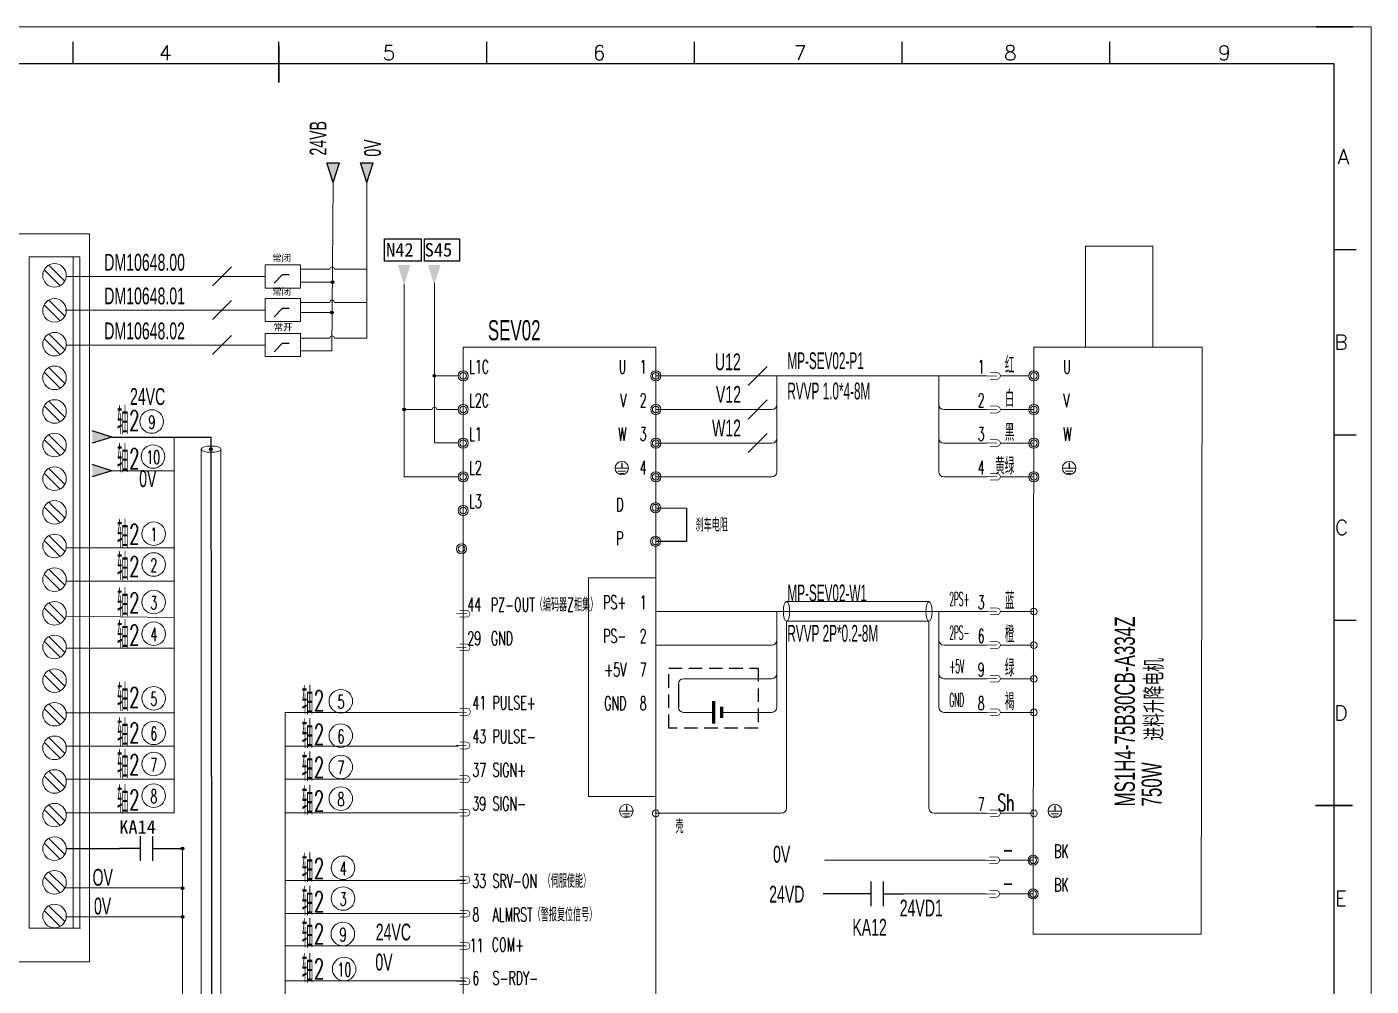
# Model space of a CAD drawing. Header units: millimetres. Extents: x 17734 to 28845, y 9358 to 11073.
# Drawn here: x 23459.4 to 23659.2, y 10172.4 to 10315 of the extents above; entities that cross this region are included whole.
import ezdxf
from ezdxf.enums import TextEntityAlignment as Align
from ezdxf.lldxf.tags import DXFTag

# ---------------------------------------------------------------- set-up
doc = ezdxf.new("R2010")
doc.units = ezdxf.units.MM
doc.linetypes.add('DASHED', pattern=[0.75, 0.5, -0.25])
doc.layers.add('1', color=3, linetype='Continuous', lineweight=20)
doc.layers.add('Dimension', color=3, linetype='Continuous', lineweight=13)
for name, color, linetype in [('AE_BOR', 1, 'Continuous'), ('MISC', 2, 'Continuous'), ('SYMS', 7, 'Continuous')]:
    doc.layers.add(name, color=color, linetype=linetype)
doc.styles.add('WD', font='romans.shx', dxfattribs={"bigfont": 'gbcbig.shx'})
doc.styles.add('样式 0', font='')
doc.styles.add('样式 8', font='arial.ttf')
doc.styles.get('样式 0').set_extended_font_data('KaiTi_GB2312')
tags = doc.linetypes.add('ACAD_ISO02W100', pattern=[15, 12, -3]).pattern_tags.tags
tags[6:7] = [DXFTag(74, 4), DXFTag(75, 0), DXFTag(340, '0'), DXFTag(46, 1.0), DXFTag(50, 0.0), DXFTag(44, 0.0), DXFTag(45, 0.0)]
tags[4:5] = [DXFTag(74, 4), DXFTag(75, 0), DXFTag(340, '0'), DXFTag(46, 1.0), DXFTag(50, 0.0), DXFTag(44, 0.0), DXFTag(45, 0.0)]

# ---------------------------------------------------------------- blocks, each defined once
blk = doc.blocks.new('电控横A4')
for p, q in [((292, -5), (5, -5)), ((292, -205), (292, -5))]:
    blk.add_line(p, q)
at = {"layer": 'AE_BOR', "color": 1, "lineweight": 15}
for p, q in [((0, 0), (297, 0)), ((297, 0), (297, -210))]:
    blk.add_line(p, q, dxfattribs=at)
at = {"layer": 'AE_BOR', "lineweight": 30}
blk.add_line((294.53, 0), (289.53, 0), dxfattribs=at)
at = {"layer": 'AE_BOR'}
for p, q in [((122.03, -5), (122.03, -2)), ((149.78, -5), (149.78, -2)), ((177.78, -5), (177.78, -2)), ((205.78, -5), (205.78, -2)), ((233.78, -5), (233.78, -2)), ((261.78, -5), (261.78, -2)), ((292, -30), (295, -30)), ((292, -55), (295, -55)), ((292, -80), (295, -80))]:
    blk.add_line(p, q, dxfattribs=at)
at = {"layer": 'AE_BOR', "color": 2, "lineweight": 30}
for p, q in [((149.78, -7.5), (149.78, -2.5)), ((289.5, -105), (294.5, -105))]:
    blk.add_line(p, q, dxfattribs=at)
at = {"layer": 'AE_BOR', "style": 'WD'}
for s, p in [('4', (134.45, -4.5)), ('5', (164.59, -4.5)), ('6', (192.94, -4.5)), ('7', (220.04, -4.5)), ('8', (248.37, -4.5)), ('9', (277.23, -4.5))]:
    blk.add_text(s, height=2, dxfattribs=at).set_placement(p, align=Align.CENTER)
for s, p in [('A', (294.03, -17.5)), ('B', (293.84, -42.5)), ('C', (293.93, -67.5)), ('D', (293.84, -92.5)), ('E', (293.74, -117.5))]:
    blk.add_text(s, height=2, dxfattribs=at).set_placement(p, align=Align.MIDDLE_RIGHT)
blk = doc.blocks.new('WDDOT')
blk.add_hatch(color=256).paths.add_polyline_path([(0.5, 0, 1), (-0.5, 0, 1)])
blk.add_circle((0, 0), 0.5)
blk = doc.blocks.new('常开触点')
at = {"linetype": 'ByBlock'}
for p, q in [((-1853.82, -781.77), (-1855.88, -781.77)), ((-1853.82, -782.99), (-1853.82, -780.56)), ((-1852.6, -782.99), (-1852.6, -780.56)), ((-1852.6, -781.77), (-1850.55, -781.77))]:
    blk.add_line(p, q, dxfattribs=at)

msp = doc.modelspace()

# ---------------------------------------------------------------- hatches: boundary and pattern name
for points in [[(23503.958, 10294.796), (23504.894, 10291.877), (23505.829, 10294.796)], [(23508.958, 10294.796), (23509.894, 10291.877), (23510.829, 10294.796)], [(23514.504, 10279.587), (23515.439, 10276.669), (23516.375, 10279.587)], [(23518.981, 10279.587), (23519.917, 10276.669), (23520.852, 10279.587)], [(23505.006, 10277.062, 1), (23504.612, 10277.062, 1)], [(23504.919, 10272.53, 1), (23504.526, 10272.53, 1)], [(23520.133, 10263.121, 1), (23519.74, 10263.121, 1)], [(23515.647, 10258.119, 1), (23515.253, 10258.119, 1)], [(23472.025, 10254.034), (23469.107, 10253.099), (23469.107, 10254.969)], [(23486.926, 10252.219, 1), (23486.533, 10252.219, 1)], [(23469.107, 10248.099), (23469.107, 10249.969), (23472.025, 10249.034)], [(23482.699, 10192.859, 1), (23482.306, 10192.859, 1)], [(23482.715, 10186.978, 1), (23482.322, 10186.978, 1)], [(23482.704, 10182.717, 1), (23482.311, 10182.717, 1)]]:
    msp.add_hatch(color=256).paths.add_polyline_path(points)

# ---------------------------------------------------------------- linework, layer by layer
for p, q in [((23503.958, 10294.796), (23505.829, 10294.796)), ((23504.894, 10291.877), (23503.958, 10294.796)), ((23504.894, 10291.877), (23505.829, 10294.796)), ((23508.958, 10294.796), (23510.829, 10294.796)), ((23509.894, 10291.877), (23508.958, 10294.796)), ((23509.894, 10291.877), (23510.829, 10294.796)), ((23472.025, 10254.034), (23469.107, 10254.969)), ((23472.025, 10254.034), (23469.107, 10253.099)), ((23472.025, 10249.034), (23469.107, 10249.969)), ((23472.025, 10249.034), (23469.107, 10248.099)), ((23547.791, 10250.206), (23547.791, 10249.416)), ((23614.281, 10250.206), (23614.281, 10249.416)), ((23552.844, 10243.528), (23557.429, 10243.458)), ((23557.429, 10243.458), (23557.429, 10238.528)), ((23557.429, 10238.528), (23552.844, 10238.528)), ((23556.222, 10217.359), (23556.222, 10213.859)), ((23548.476, 10199.241), (23548.476, 10198.451)), ((23612.157, 10199.241), (23612.157, 10198.451)), ((23465.238, 10192.884), (23473.256, 10192.884)), ((23481.161, 10192.884), (23482.527, 10192.884)), ((23581.759, 10186.129), (23577.742, 10186.129))]:
    msp.add_line(p, q)
at = {"lineweight": 0}
for p, q in [((23504.697, 10266.846), (23504.894, 10291.877)), ((23509.894, 10268.741), (23509.894, 10291.877)), ((23459.707, 10181.047), (23459.707, 10280.801)), ((23467.271, 10280.801), (23459.707, 10280.801)), ((23466.271, 10181.047), (23466.271, 10280.801)), ((23467.271, 10181.047), (23467.271, 10280.8)), ((23500.067, 10278.996), (23504.403, 10278.996)), ((23505.075, 10278.996), (23509.894, 10278.996)), ((23465.258, 10277.909), (23494.811, 10277.909)), ((23500.067, 10277.049), (23504.894, 10277.049)), ((23465.092, 10272.909), (23494.811, 10272.909)), ((23500.067, 10274.044), (23504.403, 10274.044)), ((23505.075, 10274.044), (23509.894, 10274.044)), ((23500.067, 10272.53), (23504.73, 10272.53)), ((23500.067, 10268.741), (23504.403, 10268.741)), ((23505.075, 10268.741), (23509.894, 10268.741)), ((23465.258, 10267.706), (23494.811, 10267.706)), ((23500.067, 10266.846), (23504.73, 10266.846)), ((23552.844, 10263.125), (23602.041, 10263.125)), ((23570.859, 10248.875), (23570.859, 10263.125)), ((23594.908, 10248.875), (23594.908, 10263.125)), ((23604.041, 10263.125), (23608.283, 10263.125)), ((23552.844, 10258.125), (23570.109, 10258.125)), ((23602.041, 10258.125), (23595.658, 10258.125)), ((23609.033, 10258.125), (23604.041, 10258.125)), ((23552.844, 10253.125), (23570.109, 10253.125)), ((23602.041, 10253.125), (23595.658, 10253.125)), ((23609.033, 10253.121), (23604.041, 10253.121)), ((23472.025, 10249.034), (23481.274, 10249.034)), ((23546.897, 10249.409), (23548.685, 10249.409)), ((23547.229, 10248.981), (23548.353, 10248.981)), ((23547.514, 10248.634), (23548.088, 10248.634)), ((23613.387, 10249.409), (23615.175, 10249.409)), ((23613.719, 10248.981), (23614.843, 10248.981)), ((23614.005, 10248.634), (23614.578, 10248.634)), ((23552.844, 10248.125), (23570.109, 10248.125)), ((23602.041, 10248.125), (23595.658, 10248.125)), ((23609.033, 10248.117), (23604.041, 10248.117)), ((23572.288, 10229.573), (23593.449, 10229.574)), ((23602.041, 10228.109), (23552.844, 10228.109)), ((23570.859, 10213.859), (23570.859, 10228.109)), ((23572.268, 10226.644), (23572.268, 10198.851)), ((23572.268, 10226.644), (23593.449, 10226.644)), ((23593.449, 10226.644), (23593.449, 10198.859)), ((23594.908, 10213.859), (23594.908, 10228.109)), ((23609.033, 10228.105), (23604.041, 10228.105)), ((23552.844, 10223.109), (23570.109, 10223.109)), ((23602.041, 10223.109), (23595.658, 10223.109)), ((23609.033, 10223.101), (23604.041, 10223.101)), ((23556.972, 10218.109), (23570.109, 10218.109)), ((23602.041, 10218.109), (23595.658, 10218.109)), ((23609.033, 10218.101), (23604.041, 10218.101)), ((23561.449, 10213.109), (23556.972, 10213.109)), ((23562.645, 10213.109), (23570.109, 10213.109)), ((23602.041, 10213.109), (23595.658, 10213.109)), ((23609.033, 10213.101), (23604.041, 10213.101)), ((23547.582, 10198.444), (23549.37, 10198.444)), ((23547.914, 10198.015), (23549.038, 10198.015)), ((23548.199, 10197.669), (23548.773, 10197.669)), ((23552.844, 10198.101), (23571.518, 10198.101)), ((23602.041, 10198.109), (23594.199, 10198.109)), ((23609.033, 10198.101), (23604.041, 10198.101)), ((23611.263, 10198.444), (23613.052, 10198.444)), ((23611.595, 10198.015), (23612.719, 10198.015)), ((23611.881, 10197.669), (23612.454, 10197.669)), ((23601.924, 10191.129), (23577.905, 10191.129)), ((23608.916, 10191.125), (23603.924, 10191.125)), ((23601.924, 10186.129), (23589.751, 10186.129)), ((23608.916, 10186.121), (23603.924, 10186.121)), ((23467.363, 10181.047), (23459.707, 10181.047))]:
    msp.add_line(p, q, dxfattribs=at)
at = {"linetype": 'ACAD_ISO02W100'}
for p, q in [((23497.333, 10278.144), (23496.142, 10276.915)), ((23498.34, 10278.141), (23497.333, 10278.144)), ((23497.333, 10273.144), (23496.142, 10271.915)), ((23498.34, 10273.141), (23497.333, 10273.144)), ((23497.333, 10267.941), (23496.142, 10266.712)), ((23498.34, 10267.939), (23497.333, 10267.941))]:
    msp.add_line(p, q, dxfattribs=at)
at = {"color": 0, "lineweight": -3}
msp.add_line((23472.025, 10254.004), (23485.292, 10254.004), dxfattribs=at)
at = {"color": 0, "linetype": 'Continuous', "lineweight": 13}
for p, q in [((23481.274, 10198.157), (23481.274, 10254.004)), ((23497.75, 10213.063), (23497.75, 10153.073))]:
    msp.add_line(p, q, dxfattribs=at)
at = {"color": 2, "lineweight": 0}
for p, q in [((23485.308, 10148.288), (23485.292, 10252.219)), ((23488.222, 10154.11), (23488.222, 10252.241))]:
    msp.add_line(p, q, dxfattribs=at)
at = {"color": 1, "lineweight": -2}
for points in [[(23512.54, 10283.503), (23517.957, 10283.503), (23517.957, 10280.161), (23512.54, 10280.161)], [(23518.455, 10283.503), (23523.681, 10283.503), (23523.681, 10280.161), (23518.455, 10280.161)]]:
    msp.add_lwpolyline(points, close=True, dxfattribs=at)
at = {"lineweight": 0}
for points in [[(23616.714, 10282.408), (23626.714, 10282.408), (23626.714, 10267.408), (23616.714, 10267.408)], [(23494.811, 10276.183), (23494.811, 10279.635), (23500.067, 10279.635), (23500.067, 10276.183)], [(23494.811, 10271.183), (23494.811, 10274.635), (23500.067, 10274.635), (23500.067, 10271.183)], [(23494.811, 10265.98), (23494.811, 10269.433), (23500.067, 10269.433), (23500.067, 10265.98)], [(23609.033, 10267.408), (23634.033, 10267.408), (23633.916, 10180.157), (23608.916, 10180.157)], [(23552.844, 10233.109), (23542.844, 10233.109), (23542.844, 10200.609), (23552.844, 10200.609)]]:
    msp.add_lwpolyline(points, close=True, dxfattribs=at)
for points in [[(23461.949, 10278.892), (23464.321, 10276.52)], [(23465.028, 10277.227), (23462.657, 10279.599)], [(23461.949, 10273.686), (23464.321, 10271.314)], [(23465.028, 10272.021), (23462.657, 10274.393)], [(23461.949, 10268.666), (23464.321, 10266.294)], [(23465.028, 10267.001), (23462.657, 10269.373)], [(23524.216, 10139.32), (23524.216, 10267.408), (23552.844, 10267.408), (23552.844, 10139.32)], [(23461.949, 10263.666), (23464.321, 10261.294)], [(23465.028, 10262.001), (23462.657, 10264.373)], [(23461.949, 10258.666), (23464.321, 10256.294)], [(23465.028, 10257.001), (23462.657, 10259.373)], [(23461.949, 10253.666), (23464.321, 10251.294)], [(23465.028, 10252.001), (23462.657, 10254.373)], [(23461.949, 10248.666), (23464.321, 10246.294)], [(23465.028, 10247.001), (23462.657, 10249.373)], [(23461.949, 10243.666), (23464.321, 10241.294)], [(23465.028, 10242.001), (23462.657, 10244.373)], [(23461.949, 10238.666), (23464.321, 10236.294)], [(23465.028, 10237.001), (23462.657, 10239.373)], [(23461.949, 10233.666), (23464.321, 10231.294)], [(23465.028, 10232.001), (23462.657, 10234.373)], [(23461.949, 10228.666), (23464.321, 10226.294)], [(23465.028, 10227.001), (23462.657, 10229.373)], [(23461.949, 10223.666), (23464.321, 10221.294)], [(23465.028, 10222.001), (23462.657, 10224.373)], [(23461.949, 10218.666), (23464.321, 10216.294)], [(23465.028, 10217.001), (23462.657, 10219.373)], [(23461.949, 10213.666), (23464.321, 10211.294)], [(23465.028, 10212.001), (23462.657, 10214.373)], [(23461.949, 10208.666), (23464.321, 10206.294)], [(23465.028, 10207.001), (23462.657, 10209.373)], [(23461.949, 10203.666), (23464.321, 10201.294)], [(23465.028, 10202.001), (23462.657, 10204.373)], [(23461.949, 10198.666), (23464.321, 10196.294)], [(23465.028, 10197.001), (23462.657, 10199.373)], [(23461.949, 10193.666), (23464.321, 10191.294)], [(23465.028, 10192.001), (23462.657, 10194.373)], [(23461.949, 10188.666), (23464.321, 10186.294)], [(23465.028, 10187.001), (23462.657, 10189.373)], [(23461.949, 10183.666), (23464.321, 10181.294)], [(23465.028, 10182.001), (23462.657, 10184.373)]]:
    msp.add_lwpolyline(points, dxfattribs=at)
at = {"color": 3, "lineweight": 0, "const_width": 0.1, "flags": 128}
for points in [[(23603.541, 10263.125), (23602.041, 10263.125)], [(23603.541, 10258.125), (23602.041, 10258.125)], [(23603.541, 10253.125), (23602.041, 10253.125)], [(23603.541, 10248.125), (23602.041, 10248.125)], [(23524.716, 10227.759), (23523.216, 10227.759)], [(23603.541, 10228.109), (23602.041, 10228.109)], [(23524.716, 10222.759), (23523.216, 10222.759)], [(23603.541, 10223.109), (23602.041, 10223.109)], [(23603.541, 10218.109), (23602.041, 10218.109)], [(23524.716, 10213.079), (23523.216, 10213.079)], [(23603.541, 10213.109), (23602.041, 10213.109)], [(23524.716, 10208.184), (23523.216, 10208.184)], [(23524.716, 10203.184), (23523.216, 10203.184)], [(23524.716, 10198.184), (23523.216, 10198.184)], [(23603.541, 10198.109), (23602.041, 10198.109)], [(23603.424, 10191.129), (23601.924, 10191.129)], [(23524.716, 10188.184), (23523.216, 10188.184)], [(23603.424, 10186.129), (23601.924, 10186.129)], [(23524.716, 10183.18), (23523.216, 10183.18)], [(23524.716, 10178.385), (23523.216, 10178.385)], [(23524.716, 10173.117), (23523.216, 10173.117)]]:
    msp.add_lwpolyline(points, dxfattribs=at)
for points in [[(23602.541, 10263.625), (23603.541, 10263.625, -1), (23603.541, 10262.625), (23602.541, 10262.625)], [(23602.541, 10258.625), (23603.541, 10258.625, -1), (23603.541, 10257.625), (23602.541, 10257.625)], [(23602.541, 10253.625), (23603.541, 10253.625, -1), (23603.541, 10252.625), (23602.541, 10252.625)], [(23602.541, 10248.625), (23603.541, 10248.625, -1), (23603.541, 10247.625), (23602.541, 10247.625)], [(23602.541, 10228.609), (23603.541, 10228.609, -1), (23603.541, 10227.609), (23602.541, 10227.609)], [(23523.716, 10228.259), (23524.716, 10228.259, -1), (23524.716, 10227.259), (23523.716, 10227.259)], [(23523.716, 10223.259), (23524.716, 10223.259, -1), (23524.716, 10222.259), (23523.716, 10222.259)], [(23602.541, 10223.609), (23603.541, 10223.609, -1), (23603.541, 10222.609), (23602.541, 10222.609)], [(23602.541, 10218.609), (23603.541, 10218.609, -1), (23603.541, 10217.609), (23602.541, 10217.609)], [(23523.716, 10213.684), (23524.716, 10213.684, -1.1555316), (23524.716, 10212.684), (23523.716, 10212.684)], [(23602.541, 10213.609), (23603.541, 10213.609, -1), (23603.541, 10212.609), (23602.541, 10212.609)], [(23523.716, 10208.684), (23524.716, 10208.684, -1), (23524.716, 10207.684), (23523.716, 10207.684)], [(23523.716, 10203.684), (23524.716, 10203.684, -1), (23524.716, 10202.684), (23523.716, 10202.684)], [(23523.716, 10198.684), (23524.716, 10198.684, -1), (23524.716, 10197.684), (23523.716, 10197.684)], [(23602.541, 10198.609), (23603.541, 10198.609, -1), (23603.541, 10197.609), (23602.541, 10197.609)], [(23602.424, 10191.629), (23603.424, 10191.629, -1), (23603.424, 10190.629), (23602.424, 10190.629)], [(23523.716, 10188.684), (23524.716, 10188.684, -1), (23524.716, 10187.684), (23523.716, 10187.684)], [(23602.424, 10186.629), (23603.424, 10186.629, -1), (23603.424, 10185.629), (23602.424, 10185.629)], [(23523.716, 10183.68), (23524.716, 10183.68, -1), (23524.716, 10182.68), (23523.716, 10182.68)], [(23523.716, 10178.885), (23524.716, 10178.885, -1), (23524.716, 10177.885), (23523.716, 10177.885)], [(23523.716, 10173.617), (23524.716, 10173.617, -1), (23524.716, 10172.617), (23523.716, 10172.617)]]:
    msp.add_lwpolyline(points, format="xyb", dxfattribs=at)
at = {"color": 0, "lineweight": -3}
msp.add_lwpolyline([(23481.274, 10254.004), (23486.716, 10254.004), (23486.845, 10153.073)], dxfattribs=at)
at = {"color": 6, "linetype": 'DASHED', "ltscale": 4}
msp.add_lwpolyline([(23554.762, 10219.671), (23568.048, 10219.671), (23568.048, 10210.772), (23554.762, 10210.772)], close=True, dxfattribs=at)
at = {"color": 3}
for points in [[(23561.449, 10214.807, 0.5, 0.5, 0), (23561.449, 10211.411, 2, 2, 0)], [(23562.645, 10213.958, 0.5, 0.5, 0), (23562.645, 10212.26, 2, 2, 0)]]:
    msp.add_lwpolyline(points, format="xyseb", dxfattribs=at)
at = {"lineweight": 0}
for centre, radius in [((23463.489, 10278.059), 1.75), ((23463.489, 10272.853), 1.75), ((23463.489, 10267.834), 1.75), ((23463.489, 10262.834), 1.75), ((23524.216, 10263.125), 0.75), ((23524.216, 10263.125), 0.5), ((23552.844, 10263.125), 0.75), ((23552.844, 10263.125), 0.5), ((23609.033, 10263.125), 0.75), ((23609.033, 10263.125), 0.5), ((23463.489, 10257.834), 1.75), ((23524.216, 10258.125), 0.75), ((23524.216, 10258.125), 0.5), ((23552.844, 10258.125), 0.75), ((23552.844, 10258.125), 0.5), ((23609.033, 10258.125), 0.75), ((23609.033, 10258.125), 0.5), ((23477.937, 10256.338), 1.75), ((23463.489, 10252.834), 1.75), ((23478.134, 10251.132), 1.75), ((23524.216, 10253.121), 0.75), ((23524.216, 10253.121), 0.5), ((23552.844, 10253.125), 0.75), ((23552.844, 10253.125), 0.5), ((23609.033, 10253.121), 0.75), ((23609.033, 10253.121), 0.5), ((23463.489, 10247.834), 1.75), ((23524.216, 10248.121), 0.75), ((23524.216, 10248.121), 0.5), ((23547.791, 10249.416), 1), ((23552.844, 10248.125), 0.75), ((23552.844, 10248.125), 0.5), ((23609.033, 10248.117), 0.75), ((23609.033, 10248.117), 0.5), ((23614.281, 10249.416), 1), ((23463.489, 10242.834), 1.75), ((23524.216, 10243.117), 0.75), ((23524.216, 10243.117), 0.5), ((23552.81, 10243.528), 0.75), ((23552.81, 10243.528), 0.5), ((23478.232, 10239.655), 1.75), ((23463.489, 10237.834), 1.75), ((23552.81, 10238.528), 0.75), ((23552.81, 10238.528), 0.5), ((23478.232, 10235.086), 1.75), ((23523.966, 10237.416), 0.75), ((23523.966, 10237.416), 0.5), ((23463.489, 10232.834), 1.75), ((23478.232, 10229.497), 1.75), ((23463.489, 10227.834), 1.75), ((23609.033, 10228.105), 0.5), ((23478.232, 10224.791), 1.75), ((23463.489, 10222.834), 1.75), ((23609.033, 10223.101), 0.5), ((23463.489, 10217.834), 1.75), ((23478.232, 10215.191), 1.75), ((23609.033, 10218.101), 0.5), ((23506.035, 10214.766), 1.75), ((23463.489, 10212.834), 1.75), ((23609.033, 10213.101), 0.5), ((23478.232, 10210.058), 1.75), ((23506.035, 10209.632), 1.75), ((23463.489, 10207.834), 1.75), ((23478.232, 10205.42), 1.75), ((23506.035, 10204.995), 1.75), ((23463.489, 10202.834), 1.75), ((23478.232, 10200.714), 1.75), ((23506.035, 10200.289), 1.75), ((23463.489, 10197.834), 1.75), ((23548.476, 10198.451), 1), ((23612.157, 10198.451), 1), ((23552.844, 10198.101), 0.5), ((23609.033, 10198.101), 0.5), ((23463.489, 10192.834), 1.75), ((23506.37, 10190.001), 1.75), ((23608.916, 10191.125), 0.75), ((23608.916, 10191.125), 0.5), ((23463.489, 10187.834), 1.75), ((23506.37, 10185.433), 1.75), ((23608.916, 10186.121), 0.75), ((23608.916, 10186.121), 0.5), ((23463.489, 10182.834), 1.75), ((23506.335, 10180.166), 1.75), ((23506.531, 10174.96), 1.75)]:
    msp.add_circle(centre, radius, dxfattribs=at)
for centre in [(23504.809, 10277.062), (23504.723, 10272.53), (23519.936, 10263.121), (23515.45, 10258.119), (23486.73, 10252.219), (23482.502, 10192.859), (23482.518, 10186.978), (23482.507, 10182.717)]:
    msp.add_circle(centre, 0.197)
for centre, radius, start, end in [((23504.739, 10278.996), 0.336, 0, 180), ((23504.739, 10274.044), 0.336, 0, 180), ((23504.739, 10268.741), 0.336, 0, 180), ((23570.109, 10258.875), 0.75, 270, 0), ((23595.658, 10258.875), 0.75, 180, 270), ((23519.949, 10258.137), 0.336, 0, 180), ((23570.109, 10253.875), 0.75, 270, 0), ((23595.658, 10253.875), 0.75, 180, 270), ((23570.109, 10248.875), 0.75, 270, 0), ((23595.658, 10248.875), 0.75, 180, 270), ((23570.109, 10223.859), 0.75, 270, 0), ((23595.658, 10223.859), 0.75, 180, 270), ((23570.109, 10218.859), 0.75, 270, 0), ((23595.658, 10218.859), 0.75, 180, 270), ((23556.972, 10217.359), 0.75, 90, 180), ((23556.972, 10213.859), 0.75, 180, 270), ((23570.109, 10213.859), 0.75, 270, 0), ((23595.658, 10213.859), 0.75, 180, 270), ((23571.518, 10198.851), 0.75, 270, 0), ((23594.199, 10198.859), 0.75, 180, 270)]:
    msp.add_arc(centre, radius, start, end, dxfattribs=at)
at = {"color": 2, "lineweight": 0, "extrusion": (0, 0, -1)}
msp.add_ellipse((23486.757, 10252.235), major_axis=(-1.465, 0), ratio=0.3169375, dxfattribs=at)
at = {"lineweight": 0}
msp.add_ellipse((23572.268, 10228.109), major_axis=(0, 1.465), ratio=0.3169375, dxfattribs=at)
at = {"lineweight": 0, "extrusion": (0, 0, -1)}
msp.add_ellipse((23593.449, 10228.109), major_axis=(0, 1.465), ratio=0.3169375, dxfattribs=at)
at = {"layer": '1', "color": 7, "linetype": 'Continuous', "lineweight": 13}
for p, q in [((23519.956, 10263.12), (23523.471, 10263.12)), ((23519.613, 10258.137), (23515.46, 10258.137)), ((23520.285, 10258.137), (23523.493, 10258.137)), ((23465.271, 10237.559), (23481.274, 10237.559)), ((23465.21, 10232.593), (23481.274, 10232.593)), ((23465.21, 10227.425), (23481.274, 10227.185)), ((23465.21, 10222.66), (23481.274, 10222.66)), ((23481.274, 10213.062), (23465.14, 10213.062)), ((23497.75, 10213.063), (23523.475, 10213.063)), ((23481.274, 10208.07), (23465.14, 10208.07)), ((23497.798, 10208.071), (23523.475, 10208.071)), ((23481.274, 10203.154), (23465.14, 10203.154)), ((23497.798, 10203.154), (23523.475, 10203.154)), ((23481.274, 10198.157), (23465.14, 10198.157)), ((23497.75, 10198.157), (23523.475, 10198.157)), ((23482.527, 10192.884), (23482.527, 10142.383)), ((23464.919, 10187.001), (23482.527, 10187.001)), ((23524.519, 10188.137), (23497.75, 10188.137)), ((23465.127, 10182.727), (23482.527, 10182.727)), ((23524.519, 10183.196), (23497.75, 10183.196)), ((23524.503, 10178.416), (23497.75, 10178.416)), ((23524.503, 10173.21), (23497.75, 10173.21))]:
    msp.add_line(p, q, dxfattribs=at)
at = {"layer": '1', "color": 0, "linetype": 'Continuous', "lineweight": 13}
msp.add_lwpolyline([(23468.695, 10284.251), (23419.846, 10284.251), (23419.846, 10176.015), (23468.695, 10176.015)], close=True, dxfattribs=at)
at = {"layer": '1', "color": 7, "linetype": 'Continuous', "lineweight": 13}
for points in [[(23515.46, 10276.813), (23515.46, 10248.127), (23523.47, 10248.127)], [(23523.529, 10253.163), (23519.938, 10253.163), (23519.938, 10276.947)]]:
    msp.add_lwpolyline(points, dxfattribs=at)
at = {"layer": 'Dimension', "lineweight": 0}
for p, q in [((23486.982, 10276.495), (23489.81, 10279.323)), ((23486.982, 10271.495), (23489.81, 10274.323)), ((23486.982, 10266.292), (23489.81, 10269.12)), ((23566.584, 10261.711), (23569.412, 10264.539)), ((23566.584, 10256.711), (23569.412, 10259.539)), ((23566.584, 10251.711), (23569.412, 10254.539))]:
    msp.add_line(p, q, dxfattribs=at)

# ---------------------------------------------------------------- block references
at = {"xscale": 1.1025, "yscale": 1.1025, "zscale": 1.1025}
msp.add_blockref('电控横A4', (23331.716, 10315.001), dxfattribs=at)
at = {"linetype": 'ByBlock', "xscale": 1.5, "yscale": 1.5, "zscale": 1.5}
for p in [(26256.982, 11365.545), (26365.573, 11358.79)]:
    msp.add_blockref('常开触点', p, dxfattribs=at)
at = {"layer": 'SYMS', "lineweight": -3, "xscale": 0.25, "yscale": 0.25, "zscale": 0.25, "rotation": 90}
for p in [(23504.809, 10277.062), (23504.723, 10272.53), (23519.936, 10263.121), (23515.45, 10258.119), (23486.73, 10252.219), (23482.502, 10192.859), (23482.518, 10186.978), (23482.507, 10182.717)]:
    msp.add_blockref('WDDOT', p, dxfattribs=at)
at = {"layer": 'SYMS', "color": 0, "lineweight": -3, "xscale": 0.25, "yscale": 0.25, "zscale": 0.25, "rotation": 90}
for p in [(23504.809, 10277.062), (23504.723, 10272.53), (23519.936, 10263.121), (23515.45, 10258.119), (23486.73, 10252.219), (23482.502, 10192.859), (23482.518, 10186.978), (23482.507, 10182.717)]:
    msp.add_blockref('WDDOT', p, dxfattribs=at)

# ---------------------------------------------------------------- texts
at = {"lineweight": 0, "style": 'WD', "width": 0.6}
for s, p in [('L1C', (23525.084, 10263.475)), ('1', (23600.679, 10263.483)), ('U', (23613.401, 10263.475)), ('L2C', (23525.084, 10258.475)), ('2', (23600.679, 10258.483)), ('V', (23613.401, 10258.475)), ('L1', (23525.084, 10253.471)), ('3', (23600.679, 10253.479)), ('W', (23613.401, 10253.471)), ('L2', (23525.084, 10248.471)), ('4', (23600.679, 10248.475)), ('L3', (23525.084, 10243.467)), ('刹车电阻', (23558.764, 10239.979)), ('44', (23524.834, 10228.109)), ('PZ-OUT（编码器Z相集）', (23528.334, 10228.109)), ('3', (23600.679, 10228.463)), ('29', (23524.834, 10223.109)), ('GND', (23528.334, 10223.109)), ('6', (23600.679, 10223.459)), ('9', (23600.679, 10218.459)), ('41', (23525.584, 10213.534)), ('PULSE+', (23528.584, 10213.534)), ('8', (23600.679, 10213.459)), ('43', (23525.584, 10208.534)), ('PULSE-', (23528.584, 10208.534)), ('37', (23525.584, 10203.534)), ('SIGN+', (23528.584, 10203.534)), ('39', (23525.584, 10198.534)), ('SIGN-', (23528.584, 10198.534)), ('7', (23600.679, 10198.459)), ('BK', (23612.048, 10191.475)), ('33', (23525.584, 10187.046)), ('SRV-ON （伺服使能）', (23528.584, 10187.046)), ('BK', (23612.048, 10186.471)), ('8', (23525.584, 10182.042)), ('ALMRST（警报复位信号） ', (23528.584, 10182.042)), ('11', (23525.178, 10177.459)), ('COM+', (23528.473, 10177.568)), ('6', (23525.584, 10172.611)), ('S-RDY-', (23528.584, 10172.611))]:
    msp.add_text(s, height=2, dxfattribs=at).set_placement(p)
for s, height, p in [('U', 2, (23548.476, 10263.475)), ('1', 2, (23551.476, 10263.483)), ('红', 2.5, (23606.145, 10263.475)), ('白', 2.5, (23606.145, 10258.475)), ('V', 2, (23548.476, 10258.475)), ('2', 2, (23551.476, 10258.483)), ('W', 2, (23548.476, 10253.475)), ('3', 2, (23551.476, 10253.479)), ('黑', 2.5, (23606.145, 10253.471)), ('黄绿', 2.5, (23606.145, 10248.471)), ('4', 2, (23551.476, 10248.475)), ('D', 2, (23548.035, 10242.968)), ('P', 2, (23548.035, 10237.968)), ('Sh', 2.5, (23606.145, 10198.455)), ('-', 2.5, (23606.028, 10191.475)), ('-', 2.5, (23606.028, 10186.475))]:
    msp.add_text(s, height=height, dxfattribs=at).set_placement(p, align=Align.RIGHT)
for s, height, p in [('轴', 4, (23473.629, 10256.651)), ('2', 3, (23475.352, 10256.481)), ('9', 2, (23477.964, 10256.242)), ('轴', 4, (23473.629, 10250.991)), ('2', 3, (23475.352, 10250.821)), ('10', 2, (23478.16, 10251.035)), ('轴', 4, (23473.629, 10239.757)), ('2', 3, (23475.352, 10239.587)), ('1', 2, (23478.259, 10239.558)), ('轴', 4, (23473.629, 10234.956)), ('2', 3, (23475.352, 10234.786)), ('2', 2, (23478.259, 10234.989)), ('轴', 4, (23473.629, 10229.561)), ('2', 3, (23475.352, 10229.392)), ('3', 2, (23478.259, 10229.4)), ('轴', 4, (23473.629, 10224.764)), ('2', 3, (23475.352, 10224.594)), ('4', 2, (23478.259, 10224.694)), ('轴', 4, (23473.629, 10215.497)), ('2', 3, (23475.352, 10215.327)), ('轴', 4, (23501.082, 10215.004)), ('5', 2, (23478.259, 10215.094)), ('2', 3, (23502.805, 10214.834)), ('5', 2, (23506.062, 10214.669)), ('轴', 4, (23473.629, 10210.237)), ('2', 3, (23475.352, 10210.067)), ('6', 2, (23478.259, 10209.961)), ('轴', 4, (23501.082, 10210.012)), ('2', 3, (23502.805, 10209.842)), ('6', 2, (23506.062, 10209.535)), ('轴', 4, (23473.629, 10205.51)), ('2', 3, (23475.352, 10205.341)), ('轴', 4, (23501.082, 10205.095)), ('7', 2, (23478.259, 10205.323)), ('2', 3, (23502.805, 10204.926)), ('7', 2, (23506.062, 10204.898)), ('轴', 4, (23473.629, 10200.27)), ('2', 3, (23475.352, 10200.1)), ('8', 2, (23478.259, 10200.617)), ('轴', 4, (23501.082, 10200.098)), ('2', 3, (23502.805, 10199.929)), ('8', 2, (23506.062, 10200.192)), ('轴', 4, (23501.082, 10190.078)), ('2', 3, (23502.805, 10189.909)), ('4', 2, (23506.396, 10189.904)), ('轴', 4, (23501.082, 10185.137)), ('2', 3, (23502.805, 10184.967)), ('3', 2, (23506.396, 10185.336)), ('轴', 4, (23501.082, 10180.357)), ('2', 3, (23502.805, 10180.187)), ('9', 2, (23506.361, 10180.069)), ('轴', 4, (23501.082, 10175.151)), ('2', 3, (23502.805, 10174.981)), ('10', 2, (23506.558, 10174.863))]:
    msp.add_text(s, height=height, dxfattribs=at).set_placement(p, align=Align.MIDDLE)
at = {"color": 6, "lineweight": 0, "style": 'WD', "width": 0.4}
for s, p in [('2PS+', (23596.477, 10228.955)), ('2PS-', (23596.477, 10223.955)), ('+5V', (23596.477, 10218.955)), ('GND', (23596.477, 10213.955))]:
    msp.add_text(s, height=2, dxfattribs=at).set_placement(p)
at = {"color": 6, "lineweight": 0, "style": 'WD', "width": 0.6}
for s, height, p in [('蓝', 2.5, (23606.145, 10228.455)), ('PS+', 2, (23548.476, 10228.459)), ('1', 2, (23551.476, 10228.459)), ('PS-', 2, (23548.476, 10223.459)), ('2', 2, (23551.476, 10223.459)), ('橙', 2.5, (23606.145, 10223.455)), ('绿', 2.5, (23606.145, 10218.455)), ('+5V', 2, (23548.476, 10218.459)), ('7', 2, (23551.476, 10218.459)), ('GND', 2, (23548.476, 10213.455)), ('8', 2, (23551.476, 10213.455)), ('褐', 2.5, (23606.145, 10213.455)), ('壳', 2, (23556.979, 10195.173))]:
    msp.add_text(s, height=height, dxfattribs=at).set_placement(p, align=Align.RIGHT)
at = {"insert": (23473.171, 10197.061), "char_height": 2, "width": 5.97017, "attachment_point": 1, "style": '样式 0'}
msp.add_mtext('\\pi-0.064528;{\\fSimSun|b0|i0|c134|p2;KA14}', dxfattribs=at)
at = {"layer": 'Dimension', "lineweight": 0, "style": '样式 8', "width": 0.6}
for s, height, p in [('24VB', 2.5, (23503.909, 10295.877)), ('0V', 2.5, (23512.002, 10295.71)), ('750W', 3, (23628.05, 10199.116))]:
    msp.add_text(s, height=height, rotation=90, dxfattribs=at).set_placement(p)
at = {"layer": 'Dimension', "color": 6, "lineweight": 0, "style": '样式 8', "width": 0.6}
for s, p in [('DM10648.00', (23482.877, 10278.761)), ('DM10648.01', (23482.877, 10273.761)), ('DM10648.02', (23482.877, 10268.559))]:
    msp.add_text(s, height=2.5, dxfattribs=at).set_placement(p, align=Align.RIGHT)
at = {"layer": 'Dimension', "lineweight": 0, "style": '样式 8', "width": 0.6}
for s, height, p in [('SEV02', 3, (23527.89, 10268.408)), ('OV', 2.5, (23469.14, 10187.338)), ('24VD', 2.5, (23569.698, 10184.835)), ('0V', 2.5, (23469.348, 10183.063)), ('24VD1', 2.5, (23589.098, 10182.769)), ('24VC', 2.5, (23511.232, 10179.202)), ('KA12', 2.5, (23582.06, 10179.911)), ('0V', 2.5, (23511.177, 10174.731))]:
    msp.add_text(s, height=height, dxfattribs=at).set_placement(p)
at = {"layer": 'Dimension', "color": 3, "lineweight": 0, "style": '样式 8'}
for s, width, p in [('MP-SEV02-P1', 0.5, (23572.404, 10264.125)), ('MP-SEV02-W1', 0.5, (23572.404, 10229.609)), ('0V', 0.6, (23570.272, 10190.77))]:
    msp.add_text(s, height=2.5, dxfattribs=dict(at, width=width)).set_placement(p)
at = {"layer": 'Dimension', "lineweight": 0, "style": '样式 8', "width": 0.6}
for s, p in [('U12', (23565.472, 10263.964)), ('V12', (23565.513, 10259.125)), ('W12', (23565.513, 10254.125))]:
    msp.add_text(s, height=2.5, dxfattribs=at).set_placement(p, align=Align.RIGHT)
at = {"layer": 'Dimension', "color": 3, "lineweight": 0, "style": '样式 8', "width": 0.6}
for s, p in [('24VC', (23479.948, 10258.803)), ('0V', (23478.638, 10246.599))]:
    msp.add_text(s, height=2.5, dxfattribs=at).set_placement(p, align=Align.RIGHT)
at = {"layer": 'Dimension', "color": 1, "lineweight": 0, "style": '样式 8', "width": 0.5}
for s, p in [('RVVP 1.0*4-8M', (23572.404, 10262.125)), ('RVVP 2P*0.2-8M', (23572.404, 10226.109))]:
    msp.add_text(s, height=2.5, dxfattribs=at).set_placement(p, align=Align.TOP_LEFT)
at = {"layer": 'Dimension', "color": 6, "lineweight": 0, "style": '样式 8', "width": 0.6}
msp.add_text('MS1H4-75B30CB-A334Z', height=3, rotation=90, dxfattribs=at).set_placement((23624.05, 10199.116))
at = {"layer": 'Dimension', "color": 3, "lineweight": 0, "style": '样式 8', "width": 0.6}
msp.add_text('进料升降电机', height=2.5, rotation=90, dxfattribs=at).set_placement((23628.085, 10208.916))
at = {"layer": 'MISC', "color": 3, "attachment_point": 1, "style": '样式 0'}
for s, insert, char_height, width in [('N42', (23512.78, 10282.863), 2, 5.01683), ('S45', (23518.504, 10282.863), 2, 5.01683), ('{\\fSimSun|b0|i0|c134|p2;常闭}', (23495.837, 10281.157), 1, 6.35251), ('{\\fSimSun|b0|i0|c134|p2;常闭}', (23495.837, 10276.157), 1, 6.35251), ('{\\fSimSun|b0|i0|c134|p2;常开}', (23496.051, 10270.878), 1, 6.35251)]:
    msp.add_mtext(s, dxfattribs=dict(at, insert=insert, char_height=char_height, width=width))

doc.saveas('drawing.dxf')
